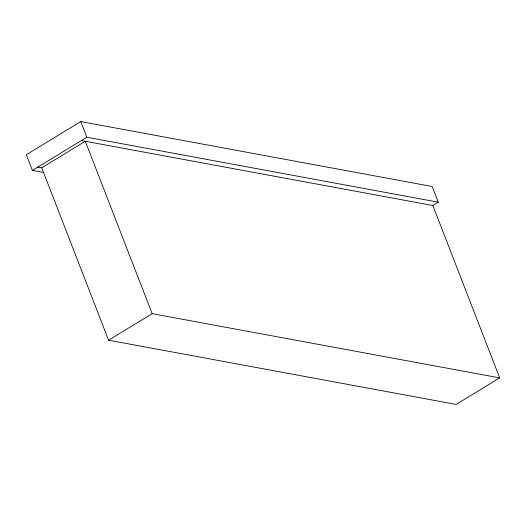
<?xml version="1.0" encoding="UTF-8"?>
<svg xmlns="http://www.w3.org/2000/svg" width="526" height="526" viewBox="0 0 526 526"><rect width="100%" height="100%" fill="white"/><g stroke="black" fill="none" stroke-linecap="round" stroke-linejoin="round"><path stroke-width="0.79" d="M81.392 140.56L432.832 205.502L438.276 202.188L432.201 186.513L80.761 121.572L26.3 154.736L32.382 170.404L43.691 172.495M32.382 170.404L86.836 137.24L438.276 202.188M37.826 167.09L41.732 167.814L85.297 141.277L152.165 313.674L499.7 377.898L432.832 205.502M41.732 167.814L108.599 340.21L152.165 313.674M499.7 377.898L456.134 404.428L108.599 340.21M80.761 121.572L86.836 137.24"/></g></svg>
